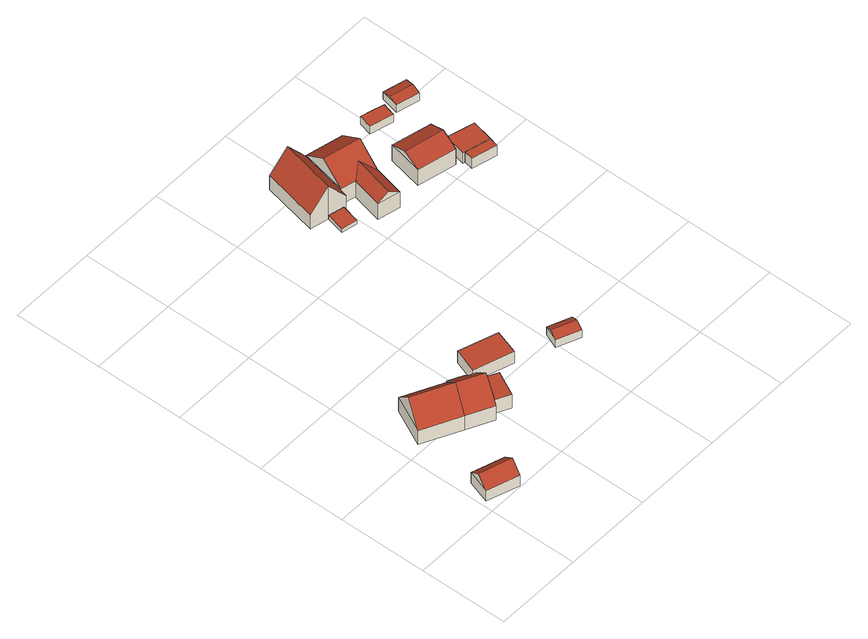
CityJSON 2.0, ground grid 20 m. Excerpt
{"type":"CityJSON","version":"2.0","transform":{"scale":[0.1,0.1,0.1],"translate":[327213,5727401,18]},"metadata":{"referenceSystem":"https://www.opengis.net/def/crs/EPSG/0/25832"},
"CityObjects":{
"building1":{"type":"Building","attributes":{"Geometrietyp2DReferenz":"3000","Gemeindeschluessel":"05170048","function":"31001_2463","roofType":"3100","measuredHeight":5.05},"address":[{"country":"Germany","locality":"Wesel","thoroughfareNumber":"8a","thoroughfareName":"Leckerfeld"}],"geometry":[{"type":"Solid","lod":"2","boundaries":[[[[0,1,2,3]],[[4,5,1,0]],[[6,7,5,4]],[[3,2,7,6]],[[0,8,4]],[[6,9,3]],[[3,9,8,0]],[[4,8,9,6]],[[1,5,7,2]]]],"semantics":{"surfaces":[{"type":"WallSurface"},{"type":"RoofSurface"},{"type":"GroundSurface"}],"values":[[0,0,0,0,0,0,1,1,2]]}}]},
"building2":{"type":"Building","attributes":{"Geometrietyp2DReferenz":"3000","Gemeindeschluessel":"05170048","function":"31001_1010","roofType":"3100","measuredHeight":8.34},"address":[{"country":"Germany","locality":"Wesel","thoroughfareNumber":"8","thoroughfareName":"Leckerfeld"}],"geometry":[{"type":"Solid","lod":"2","boundaries":[[[[10,11,12,13]],[[14,15,11,10]],[[16,17,15,14]],[[13,12,17,16]],[[10,18,14]],[[16,19,13]],[[13,19,18,10]],[[14,18,19,16]],[[11,15,17,12]]]],"semantics":{"surfaces":[{"type":"WallSurface"},{"type":"RoofSurface"},{"type":"GroundSurface"}],"values":[[0,0,0,0,0,0,1,1,2]]}}]},
"building3":{"type":"Building","attributes":{"Gemeindeschluessel":"05170048","Geometrietyp2DReferenz":"3000","function":"31001_1010"},"address":[{"country":"Germany","locality":"Wesel","thoroughfareNumber":"8a","thoroughfareName":"Leckerfeld"}],"children":["building3-1","building3-2"]},
"building3-1":{"type":"BuildingPart","attributes":{"roofType":"3100","measuredHeight":8.38},"parents":["building3"],"geometry":[{"type":"MultiSurface","lod":"2","boundaries":[[[20,21,22,23]],[[24,25,21,20]],[[26,27,28,29]],[[14,15,27,26]],[[18,30,15,14]],[[10,11,30,18]],[[31,32,11,10]],[[33,34,32,31]],[[35,36,34,33]],[[37,38,36,35]],[[23,22,38,37]],[[14,26,29,39,18]],[[24,20,23,37,35,33,31,10,18,39]],[[21,25,40,28,27,15,30,11,32,34,36,38,22]],[[24,39,41,42]],[[41,40,25,42]],[[39,29,43,41]],[[40,41,43,28]]],"semantics":{"surfaces":[{"type":"WallSurface"},{"type":"RoofSurface"},{"type":"GroundSurface"},{"type":"ClosureSurface"}],"values":[0,0,0,0,0,0,0,0,0,0,0,1,1,2,0,3,0,3]}}]},
"building3-2":{"type":"BuildingPart","attributes":{"roofType":"1000","measuredHeight":3.72},"parents":["building3"],"geometry":[{"type":"MultiSurface","lod":"2","boundaries":[[[44,45,25,42]],[[46,47,45,44]],[[43,28,47,46]],[[44,42,43,46]],[[25,45,47,28]],[[41,42,25,40]],[[43,41,40,28]]],"semantics":{"surfaces":[{"type":"WallSurface"},{"type":"RoofSurface"},{"type":"GroundSurface"},{"type":"ClosureSurface"}],"values":[0,0,0,1,2,3,3]}}]},
"building4":{"type":"Building","attributes":{"Geometrietyp2DReferenz":"3000","Gemeindeschluessel":"05170048","function":"31001_2463","roofType":"1000","measuredHeight":3.15},"address":[{"country":"Germany","locality":"Wesel","thoroughfareNumber":"8a","thoroughfareName":"Leckerfeld"}],"geometry":[{"type":"Solid","lod":"2","boundaries":[[[[48,49,50,51]],[[52,53,49,48]],[[54,55,53,52]],[[51,50,55,54]],[[52,48,51,54]],[[49,53,55,50]]]],"semantics":{"surfaces":[{"type":"WallSurface"},{"type":"RoofSurface"},{"type":"GroundSurface"}],"values":[[0,0,0,0,1,2]]}}]},
"building5":{"type":"Building","attributes":{"Geometrietyp2DReferenz":"3000","Gemeindeschluessel":"05170048","function":"31001_2723","roofType":"3100","measuredHeight":3.04},"address":[{"country":"Germany","locality":"Wesel","thoroughfareNumber":"8","thoroughfareName":"Leckerfeld"}],"geometry":[{"type":"Solid","lod":"2","boundaries":[[[[56,57,58,59]],[[60,61,57,56]],[[62,63,61,60]],[[59,58,63,62]],[[56,64,60]],[[62,65,59]],[[59,65,64,56]],[[60,64,65,62]],[[57,61,63,58]]]],"semantics":{"surfaces":[{"type":"WallSurface"},{"type":"RoofSurface"},{"type":"GroundSurface"}],"values":[[0,0,0,0,0,0,1,1,2]]}}]},
"building6":{"type":"Building","attributes":{"Geometrietyp2DReferenz":"3000","Gemeindeschluessel":"05170048","function":"51009_1610","roofType":"9999","measuredHeight":1.04},"geometry":[{"type":"Solid","lod":"2","boundaries":[[[[66,67,68,69]],[[67,70,71,68]],[[66,72,70,67]],[[69,73,72,66]],[[68,71,73,69]],[[70,72,73,71]]]],"semantics":{"surfaces":[{"type":"RoofSurface"},{"type":"WallSurface"},{"type":"GroundSurface"}],"values":[[0,1,1,1,1,2]]}}]},
"building7":{"type":"Building","attributes":{"Geometrietyp2DReferenz":"3000","Gemeindeschluessel":"05170048","function":"31001_1010","roofType":"3100","measuredHeight":9.04},"address":[{"country":"Germany","locality":"Wesel","thoroughfareNumber":"9","thoroughfareName":"Leckerfeld"}],"geometry":[{"type":"Solid","lod":"2","boundaries":[[[[74,73,75,76]],[[77,78,73,74]],[[79,80,78,77]],[[81,82,80,79]],[[83,84,82,81]],[[85,86,84,83]],[[87,88,86,85]],[[76,75,88,87]],[[76,87,85,83,81,74]],[[79,77,74,81]],[[73,78,80,82,84,86,88,75]]]],"semantics":{"surfaces":[{"type":"WallSurface"},{"type":"RoofSurface"},{"type":"GroundSurface"}],"values":[[0,0,0,0,0,0,0,0,1,1,2]]}}]},
"building8":{"type":"Building","attributes":{"Gemeindeschluessel":"05170048","Geometrietyp2DReferenz":"3000","function":"31001_1010"},"address":[{"country":"Germany","locality":"Wesel","thoroughfareNumber":"9","thoroughfareName":"Leckerfeld"}],"children":["building8-1","building8-2"]},
"building8-1":{"type":"BuildingPart","attributes":{"roofType":"3100","measuredHeight":8.05},"parents":["building8"],"geometry":[{"type":"MultiSurface","lod":"2","boundaries":[[[89,90,91,92]],[[93,94,90,89]],[[92,91,95,96]],[[89,97,93]],[[96,98,92]],[[92,98,97,89]],[[93,97,98,96]],[[90,94,95,91]],[[99,96,95,100]],[[99,100,94,93]]],"semantics":{"surfaces":[{"type":"WallSurface"},{"type":"RoofSurface"},{"type":"GroundSurface"},{"type":"ClosureSurface"}],"values":[0,0,0,0,0,1,1,2,0,3]}}]},
"building8-2":{"type":"BuildingPart","attributes":{"roofType":"5000","measuredHeight":6.1},"parents":["building8"],"geometry":[{"type":"Solid","lod":"2","boundaries":[[[[99,100,101,102]],[[103,104,94,93]],[[102,101,104,103]],[[99,105,93]],[[103,106,102]],[[102,106,105,99]],[[93,105,106,103]],[[100,94,104,101]],[[93,94,100,99]]]],"semantics":{"surfaces":[{"type":"WallSurface"},{"type":"RoofSurface"},{"type":"GroundSurface"},{"type":"ClosureSurface"}],"values":[[0,0,0,1,0,1,1,2,3]]}}]},
"building9":{"type":"Building","attributes":{"Geometrietyp2DReferenz":"3000","Gemeindeschluessel":"05170048","function":"31001_2463","roofType":"3100","measuredHeight":6.12},"address":[{"country":"Germany","locality":"Wesel","thoroughfareNumber":"9","thoroughfareName":"Leckerfeld"}],"geometry":[{"type":"Solid","lod":"2","boundaries":[[[[107,108,109,110]],[[111,112,108,107]],[[113,114,112,111]],[[110,109,114,113]],[[107,115,111]],[[113,116,110]],[[110,116,115,107]],[[111,115,116,113]],[[108,112,114,109]]]],"semantics":{"surfaces":[{"type":"WallSurface"},{"type":"RoofSurface"},{"type":"GroundSurface"}],"values":[[0,0,0,0,0,0,1,1,2]]}}]},
"building10":{"type":"Building","attributes":{"Geometrietyp2DReferenz":"3000","Gemeindeschluessel":"05170048","function":"31001_2723","roofType":"1000","measuredHeight":2.84},"address":[{"country":"Germany","locality":"Wesel","thoroughfareNumber":"9","thoroughfareName":"Leckerfeld"}],"geometry":[{"type":"Solid","lod":"2","boundaries":[[[[117,118,119,120]],[[121,122,118,117]],[[123,124,122,121]],[[120,119,124,123]],[[121,117,120,123]],[[118,122,124,119]]]],"semantics":{"surfaces":[{"type":"WallSurface"},{"type":"RoofSurface"},{"type":"GroundSurface"}],"values":[[0,0,0,0,1,2]]}}]},
"building11":{"type":"Building","attributes":{"Geometrietyp2DReferenz":"3000","Gemeindeschluessel":"05170048","function":"31001_2463","roofType":"1000","measuredHeight":2.18},"address":[{"country":"Germany","locality":"Wesel","thoroughfareNumber":"9","thoroughfareName":"Leckerfeld"}],"geometry":[{"type":"Solid","lod":"2","boundaries":[[[[125,126,127,128]],[[129,130,126,125]],[[131,132,130,129]],[[133,134,132,131]],[[128,127,134,133]],[[131,129,125,128,133]],[[126,130,132,134,127]]]],"semantics":{"surfaces":[{"type":"WallSurface"},{"type":"RoofSurface"},{"type":"GroundSurface"}],"values":[[0,0,0,0,0,1,2]]}}]},
"building12":{"type":"Building","attributes":{"Geometrietyp2DReferenz":"3000","Gemeindeschluessel":"05170048","function":"31001_2723","roofType":"1000","measuredHeight":2.87},"address":[{"country":"Germany","locality":"Wesel","thoroughfareNumber":"9","thoroughfareName":"Leckerfeld"}],"geometry":[{"type":"Solid","lod":"2","boundaries":[[[[135,136,137,138]],[[139,140,136,135]],[[120,141,140,139]],[[123,142,141,120]],[[138,137,142,123]],[[120,139,135,138,123]],[[136,140,141,142,137]]]],"semantics":{"surfaces":[{"type":"WallSurface"},{"type":"RoofSurface"},{"type":"GroundSurface"}],"values":[[0,0,0,0,0,1,2]]}}]},
"building13":{"type":"Building","attributes":{"Geometrietyp2DReferenz":"3000","Gemeindeschluessel":"05170048","function":"31001_1313","roofType":"3100","measuredHeight":2.59},"address":[{"country":"Germany","locality":"Wesel","thoroughfareNumber":"9","thoroughfareName":"Leckerfeld"}],"geometry":[{"type":"Solid","lod":"2","boundaries":[[[[143,144,145,146]],[[147,148,144,143]],[[149,150,148,147]],[[146,145,150,149]],[[143,151,147]],[[149,152,146]],[[146,152,151,143]],[[147,151,152,149]],[[144,148,150,145]]]],"semantics":{"surfaces":[{"type":"WallSurface"},{"type":"RoofSurface"},{"type":"GroundSurface"}],"values":[[0,0,0,0,0,0,1,1,2]]}}]}
},
"vertices":[
[98,53,39],[98,53,10],[27,76,10],[27,76,39],[81,1,39],[81,1,10],[10,24,39],[10,24,10],[90,27,61],[18,50,61],
[164,254,49],[164,254,11],[77,297,11],[77,297,49],[121,172,49],[121,172,11],[36,214,49],[36,214,11],[143,213,95],[57,255,95],
[212,213,65],[212,213,11],[220,227,11],[220,227,49],[213,213,65],[213,213,11],[179,144,49],[179,144,11],[186,158,11],[186,158,65],[143,213,11],[174,249,49],[174,249,11],[185,271,24],[185,271,11],[216,255,24],[216,255,11],[205,234,48],[205,234,11],[199,186,95],[199,186,11],[199,186,49],[213,213,49],[186,158,49],
[248,195,49],[248,195,11],[221,141,49],[221,141,11],
[227,242,39],[227,242,7],[314,214,7],[314,214,39],[245,296,39],[245,296,7],[331,268,39],[331,268,7],
[393,180,30],[393,180,9],[444,159,9],[444,159,30],[407,215,30],[407,215,9],[457,194,30],[457,194,9],[400,198,39],[451,177,39],
[355,675,19],[390,667,19],[399,708,19],[364,716,19],[390,667,9],[399,708,9],[355,675,9],[364,716,9],
[364,716,100],[405,707,9],[405,707,47],[323,725,47],[323,725,9],[350,849,47],[350,849,9],[391,840,100],[391,840,9],[432,831,47],[432,831,9],[432,829,47],[432,829,9],[409,723,47],[409,723,9],
[515,810,50],[515,810,8],[432,829,8],[432,829,50],[491,704,50],[491,704,8],[409,723,8],[409,723,50],[503,757,89],[420,776,89],[441,715,50],[441,715,8],
[425,646,8],[425,646,50],[475,634,50],[475,634,8],[472,736,69],[450,640,69],
[643,702,52],[643,702,9],[555,722,9],[555,722,52],[625,625,52],[625,625,9],[538,644,52],[538,644,9],[634,663,70],[546,683,70],
[693,581,37],[693,581,9],[698,602,9],[698,602,37],[637,595,37],[637,595,9],[641,616,37],[641,616,9],
[632,785,29],[632,785,8],[640,814,8],[640,814,29],[580,798,29],[580,798,8],[588,829,29],[588,829,8],[614,822,29],[614,822,8],
[647,667,37],[647,667,8],[636,617,8],[636,617,37],[709,651,37],[709,651,8],[698,602,8],[641,616,8],
[715,824,29],[715,824,9],[663,837,9],[663,837,29],[705,783,29],[705,783,9],[654,796,29],[654,796,9],[710,803,35],[658,817,35]
]}
